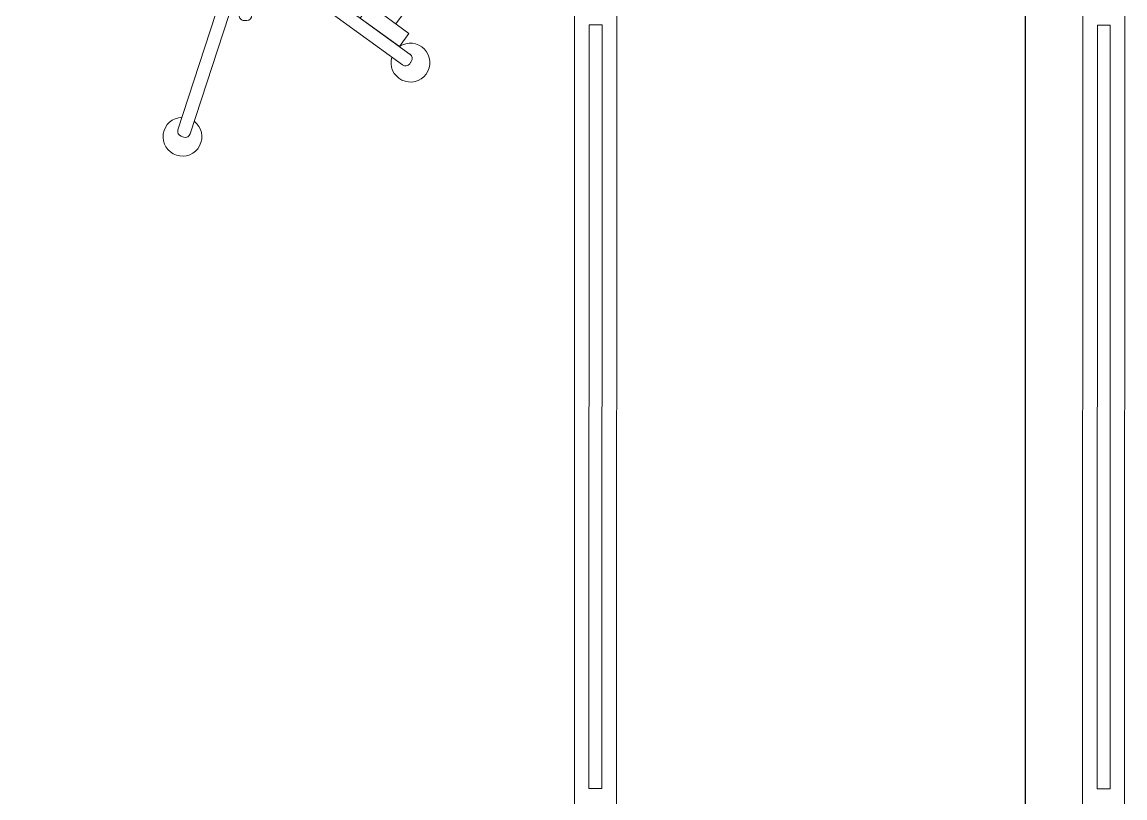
# Model space of a CAD drawing. Header units: metres. Extents: x -18745 to 220762, y -1579758 to -1356048.
# Drawn here: x 128414 to 130117, y -1465830 to -1464631 of the extents above; entities that cross this region are included whole.
import ezdxf

# ---------------------------------------------------------------- set-up
doc = ezdxf.new("R2010")
doc.units = ezdxf.units.M
doc.layers.get('0').update_dxf_attribs({"lineweight": 0})
doc.layers.add('A-100 - Copy$0$axes', color=8, linetype='Continuous')
doc.layers.add('A-100 - Copy$0$Medical Equipment and Furniture', color=8, linetype='Continuous', lineweight=0)
doc.layers.add('A-100 - Copy$0$Medical Equipment and Furniture1', color=8, linetype='Continuous', lineweight=5)

# ---------------------------------------------------------------- blocks, each defined once
blk = doc.blocks.new('A-100 - Copy$0$HF16786E-P')
at = {"layer": 'A-100 - Copy$0$Medical Equipment and Furniture1'}
for p, q in [((0, 0.425), (-2.14, 0.425)), ((-0.48, 0.4025), (-1.66, 0.4025)), ((-1.66, 0.3825), (-1.66, 0.4025)), ((-0.48, 0.3825), (-0.48, 0.4025)), ((-0.48, 0.3825), (-1.66, 0.3825)), ((-0.28, 0.36), (-1.86, 0.36)), ((-1.86, -0.36), (-0.28, -0.36)), ((-0.48, -0.3825), (-1.66, -0.3825)), ((-1.66, -0.3825), (-1.66, -0.4025)), ((-0.48, -0.3825), (-0.48, -0.4025)), ((-0.48, -0.4025), (-1.66, -0.4025)), ((-2.14, -0.425), (0, -0.425))]:
    blk.add_line(p, q, dxfattribs=at)
for points in [[(-0.48, 0.3825), (-0.48, 0.3825), (-0.48, 0.3825), (-0.48, 0.3825), (-0.48, 0.3825), (-0.48, 0.3825), (-0.48, 0.3825), (-0.48, 0.3825), (-0.48, 0.3825), (-0.48, 0.3825), (-0.48, 0.3825), (-0.48, 0.3825), (-0.48, 0.3825), (-0.48, 0.3825), (-0.48, 0.3825), (-0.48, 0.3825), (-0.48, 0.3825), (-0.48, 0.3825), (-0.48, 0.3825), (-0.48, 0.3825), (-0.48, 0.3825), (-0.48, 0.3825), (-0.48, 0.3825), (-0.48, 0.3825), (-0.48, 0.3825), (-0.48, 0.3825), (-0.48, 0.3825), (-0.48, 0.3825), (-0.48, 0.3825), (-0.48, 0.3825), (-0.48, 0.3825), (-0.48, 0.3825), (-0.48, 0.3825), (-0.48, 0.3825), (-0.48, 0.3825), (-0.48, 0.3825), (-0.48, 0.3825), (-0.48, 0.3825), (-0.48, 0.3825), (-0.48, 0.3825), (-0.48, 0.3825), (-0.48, 0.3825), (-0.48, 0.3825), (-0.48, 0.3825), (-0.48, 0.3825), (-0.48, 0.3825), (-0.48, 0.3825), (-0.48, 0.3825), (-0.48, 0.3825), (-0.48, 0.3825), (-0.48, 0.3825), (-0.48, 0.3825), (-0.48, 0.3825), (-0.48, 0.3825), (-0.48, 0.3825), (-0.48, 0.3825), (-0.48, 0.3825), (-0.48, 0.3825), (-0.48, 0.3825), (-0.48, 0.3825), (-0.48, 0.3825), (-0.48, 0.3825), (-0.48, 0.3825), (-0.48, 0.3825), (-0.48, 0.3825), (-0.48, 0.3825), (-0.48, 0.3825), (-0.48, 0.3825), (-0.48, 0.3825), (-0.48, 0.3825), (-0.48, 0.3825), (-0.48, 0.3825), (-0.48, 0.3825), (-0.48, 0.3825), (-0.48, 0.3825), (-0.48, 0.3825), (-0.48, 0.3825), (-0.48, 0.3825), (-0.48, 0.3825), (-0.48, 0.3825), (-0.48, 0.3825), (-0.48, 0.3825), (-0.48, 0.3825), (-0.48, 0.3825), (-0.48, 0.3825), (-0.48, 0.3825), (-0.48, 0.3825), (-0.48, 0.3825), (-0.48, 0.3825), (-0.48, 0.3825), (-0.48, 0.3825), (-0.48, 0.3825), (-0.48, 0.3825), (-0.48, 0.3825), (-0.48, 0.3825), (-0.48, 0.3825), (-0.48, 0.3825), (-0.48, 0.3825), (-0.48, 0.3825), (-0.48, 0.3825), (-0.48, 0.3825), (-0.48, 0.3825), (-0.48, 0.3825), (-0.48, 0.3825), (-0.48, 0.3825), (-0.48, 0.3825), (-0.48, 0.3825), (-0.48, 0.3825), (-0.48, 0.3825), (-0.48, 0.3825), (-0.48, 0.3825), (-0.48, 0.3825), (-0.48, 0.3825), (-0.48, 0.3825), (-0.48, 0.3825), (-0.48, 0.3825), (-0.48, 0.3825), (-0.48, 0.3825), (-0.48, 0.3825), (-0.48, 0.3825), (-0.48, 0.3825), (-0.48, 0.3825), (-0.48, 0.3825), (-0.48, 0.3825), (-0.48, 0.3825), (-0.48, 0.3825), (-0.48, 0.3825), (-0.48, 0.3825), (-0.48, 0.3825), (-0.48, 0.3825), (-0.48, 0.3825), (-0.48, 0.3825), (-0.48, 0.3825), (-0.48, 0.3825), (-0.48, 0.3825), (-0.48, 0.3825), (-0.48, 0.3825), (-0.48, 0.3825), (-0.48, 0.3825), (-0.48, 0.3825), (-0.48, 0.3825), (-0.48, 0.3825), (-0.48, 0.3825), (-0.48, 0.3825), (-0.48, 0.3825), (-0.48, 0.3825), (-0.48, 0.3825), (-0.48, 0.3825), (-0.48, 0.3825), (-0.48, 0.3825), (-0.48, 0.3825), (-0.48, 0.3825), (-0.48, 0.3825), (-0.48, 0.3825), (-0.48, 0.3825), (-0.48, 0.3825), (-0.48, 0.3825), (-0.48, 0.3825), (-0.48, 0.3825), (-0.48, 0.3825), (-0.48, 0.3825), (-0.48, 0.3825), (-0.48, 0.3825), (-0.48, 0.3825), (-0.48, 0.3825), (-0.48, 0.3825), (-0.48, 0.3825), (-0.48, 0.3825), (-0.48, 0.3825), (-0.48, 0.3825), (-0.48, 0.3825), (-0.48, 0.3825), (-0.48, 0.3825), (-0.48, 0.3825), (-0.48, 0.3825), (-0.48, 0.3825), (-0.48, 0.3825), (-0.48, 0.3825), (-0.48, 0.3825), (-0.48, 0.3825), (-0.48, 0.3825), (-0.48, 0.3825), (-0.48, 0.3825), (-0.48, 0.3825), (-0.48, 0.3825), (-0.48, 0.3825), (-0.48, 0.3825), (-0.48, 0.3825), (-0.48, 0.3825), (-0.48, 0.3825), (-0.48, 0.3825), (-0.48, 0.3825), (-0.48, 0.3825), (-0.48, 0.3825), (-0.48, 0.3825), (-0.48, 0.3825), (-0.48, 0.3825), (-0.48, 0.3825), (-0.48, 0.3825), (-0.48, 0.3825), (-0.48, 0.3825), (-0.48, 0.3825), (-0.48, 0.3825), (-0.48, 0.3825), (-0.48, 0.3825), (-0.48, 0.3825), (-0.48, 0.3825), (-0.48, 0.3825), (-0.48, 0.3825), (-0.48, 0.3825), (-0.48, 0.3825), (-0.48, 0.3825), (-0.48, 0.3825), (-0.48, 0.3825), (-0.48, 0.3825), (-0.48, 0.3825), (-0.48, 0.3825), (-0.48, 0.3825), (-0.48, 0.3825)], [(-0.48, 0.3825), (-0.48, 0.3825), (-0.48, 0.3825), (-0.48, 0.3825), (-0.48, 0.3825), (-0.48, 0.3825), (-0.48, 0.3825), (-0.48, 0.3825), (-0.48, 0.3825), (-0.48, 0.3825), (-0.48, 0.3825), (-0.48, 0.3825), (-0.48, 0.3825), (-0.48, 0.3825), (-0.48, 0.3825), (-0.48, 0.3825), (-0.48, 0.3825), (-0.48, 0.3825), (-0.48, 0.3825), (-0.48, 0.3825), (-0.48, 0.3825), (-0.48, 0.3825), (-0.48, 0.3825), (-0.48, 0.3825), (-0.48, 0.3825), (-0.48, 0.3825), (-0.48, 0.3825), (-0.48, 0.3825), (-0.48, 0.3825), (-0.48, 0.3825), (-0.48, 0.3825), (-0.48, 0.3825), (-0.48, 0.3825), (-0.48, 0.3825), (-0.48, 0.3825), (-0.48, 0.3825), (-0.48, 0.3825), (-0.48, 0.3825), (-0.48, 0.3825), (-0.48, 0.3825), (-0.48, 0.3825), (-0.48, 0.3825), (-0.48, 0.3825), (-0.48, 0.3825), (-0.48, 0.3825), (-0.48, 0.3825), (-0.48, 0.3825), (-0.48, 0.3825), (-0.48, 0.3825), (-0.48, 0.3825), (-0.48, 0.3825), (-0.48, 0.3825), (-0.48, 0.3825), (-0.48, 0.3825), (-0.48, 0.3825), (-0.48, 0.3825), (-0.48, 0.3825), (-0.48, 0.3825), (-0.48, 0.3825), (-0.48, 0.3825), (-0.48, 0.3825), (-0.48, 0.3825), (-0.48, 0.3825), (-0.48, 0.3825), (-0.48, 0.3825), (-0.48, 0.3825), (-0.48, 0.3825), (-0.48, 0.3825), (-0.48, 0.3825), (-0.48, 0.3825), (-0.48, 0.3825), (-0.48, 0.3825), (-0.48, 0.3825), (-0.48, 0.3825), (-0.48, 0.3825), (-0.48, 0.3825), (-0.48, 0.3825), (-0.48, 0.3825), (-0.48, 0.3825), (-0.48, 0.3825), (-0.48, 0.3825), (-0.48, 0.3825), (-0.48, 0.3825), (-0.48, 0.3825), (-0.48, 0.3825), (-0.48, 0.3825), (-0.48, 0.3825), (-0.48, 0.3825), (-0.48, 0.3825), (-0.48, 0.3825), (-0.48, 0.3825), (-0.48, 0.3825), (-0.48, 0.3825), (-0.48, 0.3825), (-0.48, 0.3825), (-0.48, 0.3825), (-0.48, 0.3825), (-0.48, 0.3825), (-0.48, 0.3825), (-0.48, 0.3825), (-0.48, 0.3825), (-0.48, 0.3825), (-0.48, 0.3825), (-0.48, 0.3825), (-0.48, 0.3825), (-0.48, 0.3825), (-0.48, 0.3825), (-0.48, 0.3825), (-0.48, 0.3825), (-0.48, 0.3825), (-0.48, 0.3825), (-0.48, 0.3825), (-0.48, 0.3825), (-0.48, 0.3825), (-0.48, 0.3825), (-0.48, 0.3825), (-0.48, 0.3825), (-0.48, 0.3825), (-0.48, 0.3825), (-0.48, 0.3825), (-0.48, 0.3825), (-0.48, 0.3825), (-0.48, 0.3825), (-0.48, 0.3825), (-0.48, 0.3825), (-0.48, 0.3825), (-0.48, 0.3825), (-0.48, 0.3825), (-0.48, 0.3825), (-0.48, 0.3825), (-0.48, 0.3825), (-0.48, 0.3825), (-0.48, 0.3825), (-0.48, 0.3825), (-0.48, 0.3825), (-0.48, 0.3825), (-0.48, 0.3825), (-0.48, 0.3825), (-0.48, 0.3825), (-0.48, 0.3825), (-0.48, 0.3825), (-0.48, 0.3825), (-0.48, 0.3825), (-0.48, 0.3825), (-0.48, 0.3825), (-0.48, 0.3825), (-0.48, 0.3825), (-0.48, 0.3825), (-0.48, 0.3825), (-0.48, 0.3825), (-0.48, 0.3825), (-0.48, 0.3825), (-0.48, 0.3825), (-0.48, 0.3825), (-0.48, 0.3825), (-0.48, 0.3825), (-0.48, 0.3825), (-0.48, 0.3825), (-0.48, 0.3825), (-0.48, 0.3825), (-0.48, 0.3825), (-0.48, 0.3825), (-0.48, 0.3825), (-0.48, 0.3825), (-0.48, 0.3825), (-0.48, 0.3825), (-0.48, 0.3825), (-0.48, 0.3825), (-0.48, 0.3825), (-0.48, 0.3825), (-0.48, 0.3825), (-0.48, 0.3825), (-0.48, 0.3825), (-0.48, 0.3825), (-0.48, 0.3825), (-0.48, 0.3825), (-0.48, 0.3825), (-0.48, 0.3825), (-0.48, 0.3825), (-0.48, 0.3825), (-0.48, 0.3825), (-0.48, 0.3825), (-0.48, 0.3825), (-0.48, 0.3825), (-0.48, 0.3825), (-0.48, 0.3825), (-0.48, 0.3825), (-0.48, 0.3825), (-0.48, 0.3825), (-0.48, 0.3825), (-0.48, 0.3825), (-0.48, 0.3825), (-0.48, 0.3825), (-0.48, 0.3825), (-0.48, 0.3825), (-0.48, 0.3825), (-0.48, 0.3825), (-0.48, 0.3825), (-0.48, 0.3825), (-0.48, 0.3825), (-0.48, 0.3825), (-0.48, 0.3825), (-0.48, 0.3825), (-0.48, 0.3825), (-0.48, 0.3825), (-0.48, 0.3825), (-0.48, 0.3825), (-0.48, 0.3825), (-0.48, 0.3825), (-0.48, 0.3825), (-0.48, 0.3825), (-0.48, 0.3825), (-0.48, 0.3825), (-0.48, 0.3825)], [(-0.48, 0.3825), (-0.48, 0.3825), (-0.48, 0.3825), (-0.48, 0.3825), (-0.48, 0.3825), (-0.48, 0.3825), (-0.48, 0.3825), (-0.48, 0.3825), (-0.48, 0.3825), (-0.48, 0.3825), (-0.48, 0.3825), (-0.48, 0.3825), (-0.48, 0.3825), (-0.48, 0.3825), (-0.48, 0.3825), (-0.48, 0.3825), (-0.48, 0.3825), (-0.48, 0.3825), (-0.48, 0.3825), (-0.48, 0.3825), (-0.48, 0.3825), (-0.48, 0.3825), (-0.48, 0.3825), (-0.48, 0.3825), (-0.48, 0.3825), (-0.48, 0.3825), (-0.48, 0.3825), (-0.48, 0.3825), (-0.48, 0.3825), (-0.48, 0.3825), (-0.48, 0.3825), (-0.48, 0.3825), (-0.48, 0.3825), (-0.48, 0.3825), (-0.48, 0.3825), (-0.48, 0.3825), (-0.48, 0.3825), (-0.48, 0.3825), (-0.48, 0.3825), (-0.48, 0.3825), (-0.48, 0.3825), (-0.48, 0.3825), (-0.48, 0.3825), (-0.48, 0.3825), (-0.48, 0.3825), (-0.48, 0.3825), (-0.48, 0.3825), (-0.48, 0.3825), (-0.48, 0.3825), (-0.48, 0.3825), (-0.48, 0.3825), (-0.48, 0.3825), (-0.48, 0.3825), (-0.48, 0.3825), (-0.48, 0.3825), (-0.48, 0.3825), (-0.48, 0.3825), (-0.48, 0.3825), (-0.48, 0.3825), (-0.48, 0.3825), (-0.48, 0.3825), (-0.48, 0.3825), (-0.48, 0.3825), (-0.48, 0.3825), (-0.48, 0.3825), (-0.48, 0.3825), (-0.48, 0.3825), (-0.48, 0.3825), (-0.48, 0.3825), (-0.48, 0.3825), (-0.48, 0.3825), (-0.48, 0.3825), (-0.48, 0.3825), (-0.48, 0.3825), (-0.48, 0.3825), (-0.48, 0.3825), (-0.48, 0.3825), (-0.48, 0.3825), (-0.48, 0.3825), (-0.48, 0.3825), (-0.48, 0.3825), (-0.48, 0.3825), (-0.48, 0.3825), (-0.48, 0.3825), (-0.48, 0.3825), (-0.48, 0.3825), (-0.48, 0.3825), (-0.48, 0.3825), (-0.48, 0.3825), (-0.48, 0.3825), (-0.48, 0.3825), (-0.48, 0.3825), (-0.48, 0.3825), (-0.48, 0.3825), (-0.48, 0.3825), (-0.48, 0.3825), (-0.48, 0.3825), (-0.48, 0.3825), (-0.48, 0.3825), (-0.48, 0.3825), (-0.48, 0.3825), (-0.48, 0.3825), (-0.48, 0.3825), (-0.48, 0.3825), (-0.48, 0.3825), (-0.48, 0.3825), (-0.48, 0.3825), (-0.48, 0.3825), (-0.48, 0.3825), (-0.48, 0.3825), (-0.48, 0.3825), (-0.48, 0.3825), (-0.48, 0.3825), (-0.48, 0.3825), (-0.48, 0.3825), (-0.48, 0.3825), (-0.48, 0.3825), (-0.48, 0.3825), (-0.48, 0.3825), (-0.48, 0.3825), (-0.48, 0.3825), (-0.48, 0.3825), (-0.48, 0.3825), (-0.48, 0.3825), (-0.48, 0.3825), (-0.48, 0.3825), (-0.48, 0.3825), (-0.48, 0.3825), (-0.48, 0.3825), (-0.48, 0.3825), (-0.48, 0.3825), (-0.48, 0.3825), (-0.48, 0.3825), (-0.48, 0.3825), (-0.48, 0.3825), (-0.48, 0.3825), (-0.48, 0.3825), (-0.48, 0.3825), (-0.48, 0.3825), (-0.48, 0.3825), (-0.48, 0.3825), (-0.48, 0.3825), (-0.48, 0.3825), (-0.48, 0.3825), (-0.48, 0.3825), (-0.48, 0.3825), (-0.48, 0.3825), (-0.48, 0.3825), (-0.48, 0.3825), (-0.48, 0.3825), (-0.48, 0.3825), (-0.48, 0.3825), (-0.48, 0.3825), (-0.48, 0.3825), (-0.48, 0.3825), (-0.48, 0.3825), (-0.48, 0.3825), (-0.48, 0.3825), (-0.48, 0.3825), (-0.48, 0.3825), (-0.48, 0.3825), (-0.48, 0.3825), (-0.48, 0.3825), (-0.48, 0.3825), (-0.48, 0.3825), (-0.48, 0.3825), (-0.48, 0.3825), (-0.48, 0.3825), (-0.48, 0.3825), (-0.48, 0.3825), (-0.48, 0.3825), (-0.48, 0.3825), (-0.48, 0.3825), (-0.48, 0.3825), (-0.48, 0.3825), (-0.48, 0.3825), (-0.48, 0.3825), (-0.48, 0.3825), (-0.48, 0.3825), (-0.48, 0.3825), (-0.48, 0.3825), (-0.48, 0.3825), (-0.48, 0.3825), (-0.48, 0.3825), (-0.48, 0.3825), (-0.48, 0.3825), (-0.48, 0.3825), (-0.48, 0.3825), (-0.48, 0.3825), (-0.48, 0.3825), (-0.48, 0.3825), (-0.48, 0.3825), (-0.48, 0.3825), (-0.48, 0.3825), (-0.48, 0.3825), (-0.48, 0.3825), (-0.48, 0.3825), (-0.48, 0.3825), (-0.48, 0.3825), (-0.48, 0.3825), (-0.48, 0.3825), (-0.48, 0.3825), (-0.48, 0.3825), (-0.48, 0.3825), (-0.48, 0.3825), (-0.48, 0.3825), (-0.48, 0.3825), (-0.48, 0.3825), (-0.48, 0.3825), (-0.48, 0.3825), (-0.48, 0.3825), (-0.48, 0.3825), (-0.48, 0.3825), (-0.48, 0.3825), (-0.48, 0.3825), (-0.48, 0.3825), (-0.48, 0.3825), (-0.48, 0.3825), (-0.48, 0.3825), (-0.48, 0.3825), (-0.48, 0.3825), (-0.48, 0.3825), (-0.48, 0.3825), (-0.48, 0.3825), (-0.48, 0.3825), (-0.48, 0.3825), (-0.48, 0.3825), (-0.48, 0.3825), (-0.48, 0.3825), (-0.48, 0.3825), (-0.48, 0.3825), (-0.48, 0.3825), (-0.48, 0.3825), (-0.48, 0.3825), (-0.48, 0.3825), (-0.48, 0.3825), (-0.48, 0.3825), (-0.48, 0.3825), (-0.48, 0.3825), (-0.48, 0.3825), (-0.48, 0.3825), (-0.48, 0.3825), (-0.48, 0.3825), (-0.48, 0.3825), (-0.48, 0.3825), (-0.48, 0.3825), (-0.48, 0.3825), (-0.48, 0.3825), (-0.48, 0.3825), (-0.48, 0.3825), (-0.48, 0.3825), (-0.48, 0.3825), (-0.48, 0.3825), (-0.48, 0.3825), (-0.48, 0.3825), (-0.48, 0.3825), (-0.48, 0.3825), (-0.48, 0.3825), (-0.48, 0.3825), (-0.48, 0.3825), (-0.48, 0.3825), (-0.48, 0.3825), (-0.48, 0.3825), (-0.48, 0.3825), (-0.48, 0.3825), (-0.48, 0.3825), (-0.48, 0.3825), (-0.48, 0.3825), (-0.48, 0.3825), (-0.48, 0.3825), (-0.48, 0.3825), (-0.48, 0.3825), (-0.48, 0.3825), (-0.48, 0.3825), (-0.48, 0.3825), (-0.48, 0.3825), (-0.48, 0.3825)]]:
    blk.add_lwpolyline(points, close=True, dxfattribs=at)
for points in [[(-0.48, 0.3825), (-0.48, 0.3825), (-0.48, 0.3825), (-0.48, 0.3825), (-0.48, 0.3825), (-0.48, 0.3825), (-0.48, 0.3825), (-0.48, 0.3825)], [(-0.48, 0.3825), (-0.48, 0.3825), (-0.48, 0.3825), (-0.48, 0.3825), (-0.48, 0.3825), (-0.48, 0.3825), (-0.48, 0.3825), (-0.48, 0.3825), (-0.48, 0.3825), (-0.48, 0.3825), (-0.48, 0.3825), (-0.48, 0.3825), (-0.48, 0.3825), (-0.48, 0.3825), (-0.48, 0.3825), (-0.48, 0.3825), (-0.48, 0.3825), (-0.48, 0.3825), (-0.48, 0.3825), (-0.48, 0.3825), (-0.48, 0.3825), (-0.48, 0.3825), (-0.48, 0.3825), (-0.48, 0.3825), (-0.48, 0.3825), (-0.48, 0.3825), (-0.48, 0.3825), (-0.48, 0.3825), (-0.48, 0.3825), (-0.48, 0.3825), (-0.48, 0.3825), (-0.48, 0.3825), (-0.48, 0.3825), (-0.48, 0.3825), (-0.48, 0.3825), (-0.48, 0.3825), (-0.48, 0.3825), (-0.48, 0.3825), (-0.48, 0.3825), (-0.48, 0.3825), (-0.48, 0.3825), (-0.48, 0.3825), (-0.48, 0.3825), (-0.48, 0.3825), (-0.48, 0.3825), (-0.48, 0.3825), (-0.48, 0.3825), (-0.48, 0.3825), (-0.48, 0.3825), (-0.48, 0.3825), (-0.48, 0.3825), (-0.48, 0.3825), (-0.48, 0.3825), (-0.48, 0.3825), (-0.48, 0.3825), (-0.48, 0.3825), (-0.48, 0.3825), (-0.48, 0.3825), (-0.48, 0.3825), (-0.48, 0.3825), (-0.48, 0.3825), (-0.48, 0.3825), (-0.48, 0.3825), (-0.48, 0.3825), (-0.48, 0.3825), (-0.48, 0.3825), (-0.48, 0.3825), (-0.48, 0.3825), (-0.48, 0.3825), (-0.48, 0.3825), (-0.48, 0.3825), (-0.48, 0.3825), (-0.48, 0.3825), (-0.48, 0.3825), (-0.48, 0.3825), (-0.48, 0.3825), (-0.48, 0.3825), (-0.48, 0.3825), (-0.48, 0.3825), (-0.48, 0.3825), (-0.48, 0.3825), (-0.48, 0.3825), (-0.48, 0.3825), (-0.48, 0.3825), (-0.48, 0.3825), (-0.48, 0.3825), (-0.48, 0.3825), (-0.48, 0.3825), (-0.48, 0.3825), (-0.48, 0.3825), (-0.48, 0.3825), (-0.48, 0.3825), (-0.48, 0.3825), (-0.48, 0.3825), (-0.48, 0.3825), (-0.48, 0.3825), (-0.48, 0.3825), (-0.48, 0.3825), (-0.48, 0.3825), (-0.48, 0.3825), (-0.48, 0.3825), (-0.48, 0.3825), (-0.48, 0.3825), (-0.48, 0.3825), (-0.48, 0.3825), (-0.48, 0.3825), (-0.48, 0.3825), (-0.48, 0.3825), (-0.48, 0.3825), (-0.48, 0.3825), (-0.48, 0.3825)], [(-0.48, 0.3825), (-0.48, 0.3825), (-0.48, 0.3825), (-0.48, 0.3825), (-0.48, 0.3825), (-0.48, 0.3825), (-0.48, 0.3825), (-0.48, 0.3825), (-0.48, 0.3825), (-0.48, 0.3825), (-0.48, 0.3825), (-0.48, 0.3825), (-0.48, 0.3825), (-0.48, 0.3825), (-0.48, 0.3825), (-0.48, 0.3825), (-0.48, 0.3825)], [(-0.48, 0.3825), (-0.48, 0.3825), (-0.48, 0.3825), (-0.48, 0.3825), (-0.48, 0.3825), (-0.48, 0.3825), (-0.48, 0.3825)], [(-0.48, 0.3825), (-0.48, 0.3825), (-0.48, 0.3825), (-0.48, 0.3825), (-0.48, 0.3825), (-0.48, 0.3825), (-0.48, 0.3825), (-0.48, 0.3825), (-0.48, 0.3825), (-0.48, 0.3825), (-0.48, 0.3825), (-0.48, 0.3825)], [(-0.48, 0.3825), (-0.48, 0.3825), (-0.48, 0.3825), (-0.48, 0.3825), (-0.48, 0.3825), (-0.48, 0.3825), (-0.48, 0.3825), (-0.48, 0.3825), (-0.48, 0.3825), (-0.48, 0.3825), (-0.48, 0.3825), (-0.48, 0.3825), (-0.48, 0.3825), (-0.48, 0.3825), (-0.48, 0.3825), (-0.48, 0.3825), (-0.48, 0.3825), (-0.48, 0.3825), (-0.48, 0.3825), (-0.48, 0.3825), (-0.48, 0.3825), (-0.48, 0.3825), (-0.48, 0.3825), (-0.48, 0.3825), (-0.48, 0.3825), (-0.48, 0.3825), (-0.48, 0.3825), (-0.48, 0.3825), (-0.48, 0.3825), (-0.48, 0.3825), (-0.48, 0.3825), (-0.48, 0.3825), (-0.48, 0.3825), (-0.48, 0.3825), (-0.48, 0.3825), (-0.48, 0.3825), (-0.48, 0.3825), (-0.48, 0.3825), (-0.48, 0.3825), (-0.48, 0.3825), (-0.48, 0.3825), (-0.48, 0.3825), (-0.48, 0.3825), (-0.48, 0.3825), (-0.48, 0.3825), (-0.48, 0.3825), (-0.48, 0.3825), (-0.48, 0.3825), (-0.48, 0.3825), (-0.48, 0.3825), (-0.48, 0.3825), (-0.48, 0.3825), (-0.48, 0.3825), (-0.48, 0.3825), (-0.48, 0.3825), (-0.48, 0.3825), (-0.48, 0.3825), (-0.48, 0.3825), (-0.48, 0.3825), (-0.48, 0.3825), (-0.48, 0.3825), (-0.48, 0.3825), (-0.48, 0.3825), (-0.48, 0.3825), (-0.48, 0.3825), (-0.48, 0.3825), (-0.48, 0.3825), (-0.48, 0.3825), (-0.48, 0.3825), (-0.48, 0.3825), (-0.48, 0.3825), (-0.48, 0.3825), (-0.48, 0.3825), (-0.48, 0.3825), (-0.48, 0.3825), (-0.48, 0.3825), (-0.48, 0.3825), (-0.48, 0.3825), (-0.48, 0.3825), (-0.48, 0.3825), (-0.48, 0.3825), (-0.48, 0.3825), (-0.48, 0.3825), (-0.48, 0.3825), (-0.48, 0.3825), (-0.48, 0.3825), (-0.48, 0.3825), (-0.48, 0.3825), (-0.48, 0.3825)], [(-0.48, 0.3825), (-0.48, 0.3825), (-0.48, 0.3825), (-0.48, 0.3825), (-0.48, 0.3825), (-0.48, 0.3825), (-0.48, 0.3825), (-0.48, 0.3825), (-0.48, 0.3825), (-0.48, 0.3825), (-0.48, 0.3825), (-0.48, 0.3825), (-0.48, 0.3825), (-0.48, 0.3825), (-0.48, 0.3825), (-0.48, 0.3825), (-0.48, 0.3825), (-0.48, 0.3825), (-0.48, 0.3825), (-0.48, 0.3825), (-0.48, 0.3825), (-0.48, 0.3825), (-0.48, 0.3825), (-0.48, 0.3825), (-0.48, 0.3825), (-0.48, 0.3825), (-0.48, 0.3825), (-0.48, 0.3825), (-0.48, 0.3825), (-0.48, 0.3825), (-0.48, 0.3825), (-0.48, 0.3825), (-0.48, 0.3825), (-0.48, 0.3825), (-0.48, 0.3825), (-0.48, 0.3825), (-0.48, 0.3825), (-0.48, 0.3825), (-0.48, 0.3825), (-0.48, 0.3825), (-0.48, 0.3825), (-0.48, 0.3825), (-0.48, 0.3825), (-0.48, 0.3825), (-0.48, 0.3825), (-0.48, 0.3825), (-0.48, 0.3825), (-0.48, 0.3825), (-0.48, 0.3825), (-0.48, 0.3825), (-0.48, 0.3825), (-0.48, 0.3825), (-0.48, 0.3825), (-0.48, 0.3825)], [(-0.48, 0.3825), (-0.48, 0.3825), (-0.48, 0.3825), (-0.48, 0.3825), (-0.48, 0.3825), (-0.48, 0.3825), (-0.48, 0.3825), (-0.48, 0.3825), (-0.48, 0.3825), (-0.48, 0.3825)], [(-0.48, 0.3825), (-0.48, 0.3825), (-0.48, 0.3825), (-0.48, 0.3825), (-0.48, 0.3825), (-0.48, 0.3825), (-0.48, 0.3825), (-0.48, 0.3825), (-0.48, 0.3825), (-0.48, 0.3825)], [(-0.48, 0.3825), (-0.48, 0.3825), (-0.48, 0.3825), (-0.48, 0.3825), (-0.48, 0.3825), (-0.48, 0.3825), (-0.48, 0.3825), (-0.48, 0.3825), (-0.48, 0.3825), (-0.48, 0.3825), (-0.48, 0.3825), (-0.48, 0.3825), (-0.48, 0.3825), (-0.48, 0.3825), (-0.48, 0.3825)], [(-0.48, 0.3825), (-0.48, 0.3825), (-0.48, 0.3825), (-0.48, 0.3825), (-0.48, 0.3825), (-0.48, 0.3825), (-0.48, 0.3825), (-0.48, 0.3825), (-0.48, 0.3825), (-0.48, 0.3825)], [(-0.48, 0.3825), (-0.48, 0.3825), (-0.48, 0.3825), (-0.48, 0.3825), (-0.48, 0.3825), (-0.48, 0.3825), (-0.48, 0.3825)], [(-0.48, 0.3825), (-0.48, 0.3825), (-0.48, 0.3825), (-0.48, 0.3825), (-0.48, 0.3825), (-0.48, 0.3825), (-0.48, 0.3825), (-0.48, 0.3825), (-0.48, 0.3825), (-0.48, 0.3825)], [(-0.48, 0.3825), (-0.48, 0.3825), (-0.48, 0.3825), (-0.48, 0.3825), (-0.48, 0.3825), (-0.48, 0.3825), (-0.48, 0.3825), (-0.48, 0.3825), (-0.48, 0.3825), (-0.48, 0.3825), (-0.48, 0.3825), (-0.48, 0.3825), (-0.48, 0.3825), (-0.48, 0.3825), (-0.48, 0.3825), (-0.48, 0.3825), (-0.48, 0.3825), (-0.48, 0.3825)], [(-0.48, 0.3825), (-0.48, 0.3825), (-0.48, 0.3825), (-0.48, 0.3825), (-0.48, 0.3825), (-0.48, 0.3825), (-0.48, 0.3825), (-0.48, 0.3825), (-0.48, 0.3825)]]:
    blk.add_lwpolyline(points, dxfattribs=at)
blk = doc.blocks.new('A-100 - Copy$0$HF12177-P')
for p, q in [((-0.0196, -0.007), (-0.1885, 0.2255)), ((0, 0), (-0.1724, 0.2372)), ((0, 0), (0.1724, 0.2372)), ((0.0196, -0.007), (0.1885, 0.2255)), ((-0.12, -0.015), (-0.12, -0.019)), ((-0.112, -0.007), (0.112, -0.007)), ((-0.1, -0.007), (-0.1, -0.027)), ((0.1, -0.007), (0.1, -0.027)), ((0.12, -0.015), (0.12, -0.019)), ((-0.0631, -0.027), (-0.2951, -0.1024)), ((-0.01, -0.0308), (-0.2889, -0.1214)), ((-0.112, -0.027), (0.112, -0.027)), ((-0.01, -0.0308), (-0.01, -0.324)), ((0.01, -0.0308), (0.01, -0.324)), ((0.01, -0.0308), (0.2889, -0.1214)), ((0.0631, -0.027), (0.2951, -0.1024))]:
    blk.add_line(p, q)
for centre, radius, start, end in [((-0.1852, 0.2378), 0.03, 325.4712, 286.5288), ((0.1852, 0.2378), 0.03, 253.4712, 214.5288), ((0, -0.017), 0.315, 125.6267, 126.3733), ((-0.1788, 0.2325), 0.008, 36, 125.6267), ((0.1788, 0.2325), 0.008, 54.3733, 144), ((0, -0.017), 0.315, 53.6267, 54.3733), ((-0.1821, 0.2302), 0.008, 126.3733, 216), ((0.1821, 0.2302), 0.008, 324, 53.6267), ((-0.112, -0.015), 0.008, 90, 180), ((0.112, -0.015), 0.008, 0, 90), ((-0.112, -0.019), 0.008, 180, 270), ((0.112, -0.019), 0.008, 270, 0), ((-0.2996, -0.1144), 0.03, 37.4712, 358.5288), ((0.2996, -0.1144), 0.03, 181.4712, 142.5288), ((-0.2926, -0.11), 0.008, 108, 197.6267), ((0, -0.017), 0.315, 197.6267, 198.3733), ((-0.2914, -0.1138), 0.008, 198.3733, 288), ((0.2914, -0.1138), 0.008, 252, 341.6267), ((0.2926, -0.11), 0.008, 342.3733, 72), ((0, -0.017), 0.315, 341.6267, 342.3733), ((0, -0.332), 0.03, 109.4712, 70.5288), ((-0.002, -0.324), 0.008, 180, 269.6267), ((0, -0.017), 0.315, 269.6267, 270.3733), ((0.002, -0.324), 0.008, 270.3733, 0)]:
    blk.add_arc(centre, radius, start, end)
blk = doc.blocks.new('A-100 - Copy$0$MONITOR ARM PLAN')
for p, q in [((0.025, -0.49375, 0), (0.025, -0.18375, 0)), ((0.025, -0.18375, 0), (0.2, -0.18375, 0)), ((0.2, -0.44375, 0), (0.2, -0.18375, 0)), ((0.2, -0.44375, 0), (0.15, -0.49375, 0)), ((0.025, -0.49375, 0), (0.15, -0.49375, 0))]:
    blk.add_line(p, q)
at = {"layer": 'A-100 - Copy$0$Medical Equipment and Furniture1'}
for p, q in [((0.025, 0.0375), (0, 0.0375)), ((0, 0.0375), (0, -0.0375)), ((0.025, 0.0375), (0.025, -0.0375)), ((0.145, 0.0125), (0.025, 0.0125)), ((0.15, 0.0075), (0.15, -0.0325)), ((0.025, -0.0375), (0, -0.0375)), ((0.025, -0.0375), (0.145, -0.0375)), ((0.09375, -0.0375), (0.09375, -0.04)), ((0.09875, -0.045), (0.13875, -0.045)), ((0.1, -0.045), (0.1, -0.18375)), ((0.1375, -0.045), (0.1375, -0.18375)), ((0.14375, -0.0375), (0.14375, -0.04))]:
    blk.add_line(p, q, dxfattribs=at)
for centre, start, end in [((0.145, 0.0075, 0), 0, 90), ((0.145, -0.0325), 270, 0), ((0.09875, -0.04), 180, 270), ((0.13875, -0.04), 270, 360)]:
    blk.add_arc(centre, 0.005, start, end, dxfattribs=at)
blk = doc.blocks.new('A-100 - Copy')
at = {"layer": 'A-100 - Copy$0$axes'}
blk.add_line((129963.3, -1477297.4, 0), (129963.3, -1387547.7, 0), dxfattribs=at)
at = {"layer": 'A-100 - Copy$0$Medical Equipment and Furniture', "xscale": -1000, "yscale": 1000, "zscale": 1000}
for name, p, rotation in [('A-100 - Copy$0$HF16786E-P', (129692.1, -1464155.9, 0), 269.9850063405836), ('A-100 - Copy$0$MONITOR ARM PLAN', (128966.1, -1464647.2, 0), 234.0149683247205)]:
    blk.add_blockref(name, p, dxfattribs=dict(at, rotation=rotation))
at = {"layer": 'A-100 - Copy$0$Medical Equipment and Furniture', "extrusion": (-1.92689e-13, 1.39405e-12, -1), "xscale": 999.9999999999986, "yscale": 999.9999999999986, "zscale": -1000, "rotation": 89.98503167528287}
blk.add_blockref('A-100 - Copy$0$HF12177-P', (-128775.6, -1464508.9, 0), dxfattribs=at)

msp = doc.modelspace()

# ---------------------------------------------------------------- block references
msp.add_blockref('A-100 - Copy', (0, 0))

doc.saveas('drawing.dxf')
